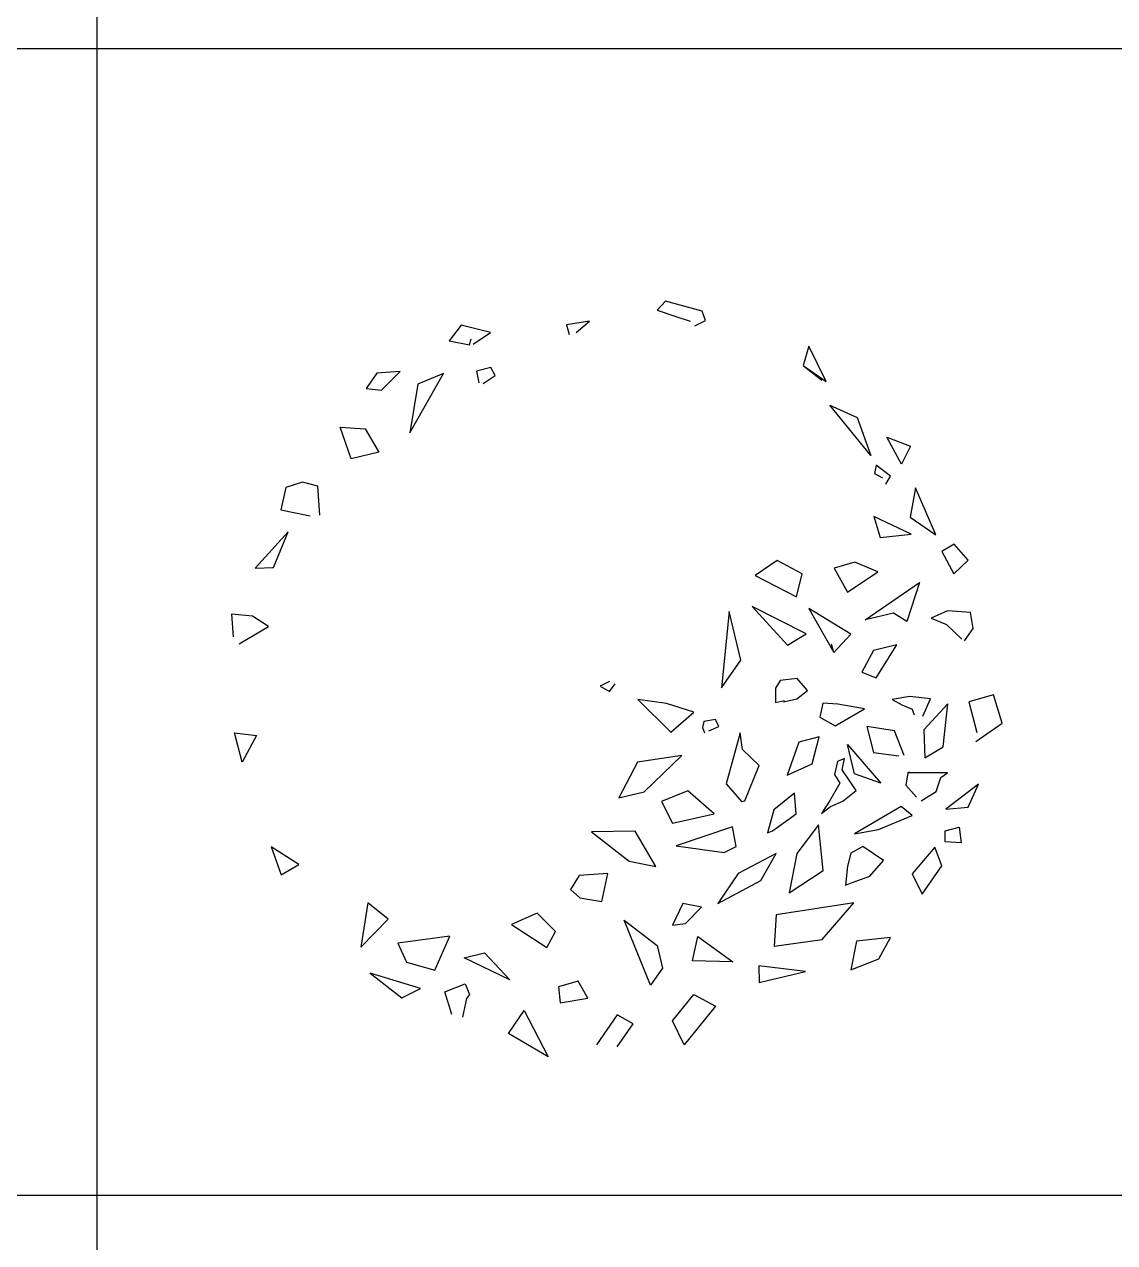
# Model space of a CAD drawing. Header units: millimetres. Extents: x -4017 to 59953, y -688 to 66564.
# Drawn here: x 3703 to 5757, y 21034 to 23328 of the extents above; entities that cross this region are included whole.
import ezdxf

# ---------------------------------------------------------------- set-up
doc = ezdxf.new("R2010")
doc.units = ezdxf.units.MM
doc.layers.add('www.cad-blocks.net', color=7, linetype='Continuous')

# ---------------------------------------------------------------- blocks, each defined once
blk = doc.blocks.new('A$C516926BB')
for p, q in [((6.2986, 38.5194), (6.2986, 0)), ((0, 13.9072), (62.4121, 13.9072)), ((0, 11.7477), (60.3118, 11.7477))]:
    blk.add_line(p, q)
blk = doc.blocks.new('A$C64F06AC9')
at = {"linetype": 'Continuous'}
for p, q in [((0.8179, 1.423), (0.8024, 1.4063)), ((0.887, 1.4042), (0.8179, 1.423)), ((0.8024, 1.4063), (0.8375, 1.3945)), ((0.8932, 1.387), (0.887, 1.4042)), ((0.4329, 1.3779), (0.4102, 1.3484)), ((0.4881, 1.3645), (0.4329, 1.3779)), ((0.6744, 1.3854), (0.6316, 1.379)), ((0.6316, 1.379), (0.6362, 1.3607)), ((0.6496, 1.3645), (0.6744, 1.3854)), ((0.8375, 1.3945), (0.8643, 1.3859)), ((0.8731, 1.3768), (0.8932, 1.387)), ((0.4556, 1.3425), (0.4881, 1.3645)), ((0.4102, 1.3484), (0.4489, 1.3409)), ((0.4489, 1.3409), (0.452, 1.3521)), ((1.0877, 1.3387), (1.0774, 1.3022)), ((1.1208, 1.2722), (1.0877, 1.3387)), ((0.274, 1.2878), (0.2539, 1.2588)), ((0.3179, 1.291), (0.274, 1.2878)), ((0.29, 1.2625), (0.3179, 1.291)), ((0.3359, 1.1751), (0.3994, 1.2872)), ((0.3994, 1.2872), (0.3514, 1.2668)), ((0.4887, 1.2985), (0.4618, 1.2915)), ((0.4618, 1.2915), (0.4665, 1.2695)), ((0.4969, 1.2835), (0.4887, 1.2985)), ((1.0774, 1.3022), (1.1208, 1.2722)), ((1.0774, 1.3022), (1.1125, 1.2743)), ((0.2828, 1.2556), (0.29, 1.2625)), ((0.3514, 1.2668), (0.3359, 1.1751)), ((0.4742, 1.2684), (0.4969, 1.2835)), ((0.2539, 1.2588), (0.2828, 1.2556)), ((1.1275, 1.2277), (1.1791, 1.204)), ((1.2049, 1.1327), (1.1275, 1.2277)), ((1.1791, 1.204), (1.2049, 1.1327)), ((0.226, 1.1262), (0.2049, 1.1858)), ((0.2049, 1.1858), (0.2518, 1.1831)), ((0.2518, 1.1831), (0.2781, 1.1386)), ((1.2348, 1.167), (1.2797, 1.1504)), ((1.2627, 1.116), (1.2348, 1.167)), ((1.2797, 1.1504), (1.2627, 1.116)), ((0.2781, 1.1386), (0.226, 1.1262)), ((1.2147, 1.1144), (1.2116, 1.0989)), ((1.242, 1.0935), (1.2147, 1.1144)), ((0.1342, 1.0822), (0.1027, 1.0726)), ((0.1631, 1.0747), (0.1342, 1.0822)), ((1.2116, 1.0989), (1.2265, 1.0903)), ((1.2332, 1.0785), (1.242, 1.0935)), ((0.1027, 1.0726), (0.0929, 1.0302)), ((0.1667, 1.0205), (0.1631, 1.0747)), ((1.289, 1.0715), (1.2786, 1.0163)), ((1.3272, 0.983), (1.289, 1.0715)), ((0.0929, 1.0302), (0.1486, 1.0189)), ((1.2807, 0.9846), (1.2105, 1.0179)), ((1.2105, 1.0179), (1.2224, 0.9782)), ((1.2786, 1.0163), (1.3272, 0.983)), ((0.1068, 0.9889), (0.0449, 0.9207)), ((0.0795, 0.9218), (0.1068, 0.9889)), ((1.2224, 0.9782), (1.2807, 0.9846)), ((1.3617, 0.9658), (1.3385, 0.9519)), ((1.388, 0.9358), (1.3617, 0.9658)), ((1.3385, 0.9519), (1.3612, 0.9095)), ((0.0449, 0.9207), (0.0795, 0.9218)), ((1.0284, 0.9352), (0.9866, 0.9068)), ((1.0753, 0.9095), (1.0284, 0.9352)), ((1.1744, 0.932), (1.1357, 0.9202)), ((1.1357, 0.9202), (1.161, 0.8751)), ((1.2178, 0.9138), (1.1744, 0.932)), ((1.3612, 0.9095), (1.388, 0.9358)), ((0.9866, 0.9068), (1.0645, 0.8665)), ((1.0645, 0.8665), (1.0753, 0.9095)), ((1.161, 0.8751), (1.2178, 0.9138)), ((1.194, 0.8231), (1.2962, 0.8934)), ((1.2962, 0.8934), (1.2725, 0.8199)), ((0.0397, 0.8301), (0, 0.8338)), ((0, 0.8338), (0.0031, 0.7909)), ((0.0702, 0.8107), (0.0397, 0.8301)), ((0.9381, 0.8386), (0.9231, 0.6948)), ((0.9598, 0.7474), (0.9381, 0.8386)), ((1.0826, 0.7968), (0.9809, 0.8483)), ((0.9809, 0.8483), (1.0475, 0.7753)), ((1.1672, 0.7963), (1.0877, 0.8445)), ((1.0877, 0.8445), (1.1352, 0.7614)), ((1.2472, 0.836), (1.194, 0.8231)), ((1.2725, 0.8199), (1.2472, 0.836)), ((1.3493, 0.8403), (1.3184, 0.8263)), ((1.3184, 0.8263), (1.3473, 0.8145)), ((1.3922, 0.837), (1.3493, 0.8403)), ((1.3973, 0.807), (1.3922, 0.837)), ((0.015, 0.778), (0.0702, 0.8107)), ((1.3473, 0.8145), (1.3762, 0.7866)), ((1.3813, 0.7839), (1.3973, 0.807)), ((1.0475, 0.7753), (1.0826, 0.7968)), ((1.1352, 0.7614), (1.1672, 0.7963)), ((1.1352, 0.7614), (1.1306, 0.7775)), ((1.2095, 0.7651), (1.1878, 0.7249)), ((1.2534, 0.7759), (1.2095, 0.7651)), ((1.2147, 0.7142), (1.2534, 0.7759)), ((0.9231, 0.6948), (0.9598, 0.7474)), ((1.0661, 0.7126), (1.0341, 0.7088)), ((1.0851, 0.69), (1.0661, 0.7126)), ((1.1878, 0.7249), (1.2147, 0.7142)), ((0.7121, 0.7072), (0.6945, 0.6981)), ((0.6945, 0.6981), (0.7126, 0.6879)), ((0.7126, 0.6879), (0.7229, 0.7024)), ((1.0253, 0.6943), (1.0248, 0.6675)), ((1.0341, 0.7088), (1.0253, 0.6943)), ((1.065, 0.6745), (1.0851, 0.69)), ((0.7657, 0.6729), (0.8282, 0.6117)), ((0.8199, 0.6659), (0.7657, 0.6729)), ((0.8715, 0.6492), (0.8199, 0.6659)), ((1.0248, 0.6675), (1.0418, 0.6712)), ((1.0403, 0.6686), (1.065, 0.6745)), ((1.114, 0.6664), (1.1084, 0.6401)), ((1.1424, 0.6643), (1.114, 0.6664)), ((1.2781, 0.6788), (1.2446, 0.6729)), ((1.2446, 0.6729), (1.2632, 0.6632)), ((1.3173, 0.6745), (1.2781, 0.6788)), ((1.3029, 0.6417), (1.3173, 0.6745)), ((1.4355, 0.682), (1.3896, 0.6686)), ((1.3896, 0.6686), (1.4046, 0.6111)), ((1.452, 0.6283), (1.4355, 0.682)), ((0.8282, 0.6117), (0.8715, 0.6492)), ((1.1373, 0.6235), (1.1925, 0.6557)), ((1.1925, 0.6557), (1.1424, 0.6643)), ((1.2632, 0.6632), (1.2828, 0.6551)), ((1.2828, 0.6551), (1.2854, 0.6455)), ((1.2854, 0.6455), (1.2869, 0.6449)), ((1.3499, 0.6648), (1.3044, 0.616)), ((1.3411, 0.5838), (1.3499, 0.6648)), ((0.8901, 0.6315), (0.8875, 0.6203)), ((0.8875, 0.6203), (0.8916, 0.6101)), ((0.9118, 0.6353), (0.8901, 0.6315)), ((0.8994, 0.6138), (0.9185, 0.6224)), ((0.9185, 0.6224), (0.9118, 0.6353)), ((1.1084, 0.6401), (1.1373, 0.6235)), ((1.2492, 0.6138), (1.1971, 0.6224)), ((1.1971, 0.6224), (1.21, 0.573)), ((1.4025, 0.594), (1.452, 0.6283)), ((0.0206, 0.5553), (0.0062, 0.6101)), ((0.0062, 0.6101), (0.0475, 0.6052)), ((0.0475, 0.6052), (0.0206, 0.5553)), ((0.9582, 0.6106), (0.9319, 0.5146)), ((0.9629, 0.579), (0.9582, 0.6106)), ((1.1073, 0.6031), (1.0692, 0.5929)), ((1.0944, 0.5521), (1.1073, 0.6031)), ((1.2673, 0.5677), (1.2492, 0.6138)), ((1.3044, 0.616), (1.3065, 0.5634)), ((0.9943, 0.5489), (0.9629, 0.579)), ((1.0692, 0.5929), (1.047, 0.5307)), ((1.1739, 0.5333), (1.1605, 0.5881)), ((1.1605, 0.5881), (1.2234, 0.5156)), ((1.3065, 0.5634), (1.3411, 0.5838)), ((0.7652, 0.5548), (0.7301, 0.4877)), ((0.8488, 0.5677), (0.7652, 0.5548)), ((0.7776, 0.4995), (0.8488, 0.5677)), ((1.047, 0.5307), (1.0944, 0.5521)), ((1.1419, 0.5564), (1.1362, 0.5317)), ((1.1553, 0.5618), (1.1419, 0.5564)), ((1.1507, 0.5409), (1.1553, 0.5618)), ((1.21, 0.573), (1.2575, 0.5671)), ((0.967, 0.4824), (0.9943, 0.5489)), ((1.1362, 0.5317), (1.146, 0.5156)), ((1.177, 0.5017), (1.1507, 0.5409)), ((1.2234, 0.5156), (1.1739, 0.5333)), ((1.2745, 0.535), (1.2704, 0.5119)), ((1.2745, 0.535), (1.2776, 0.5371)), ((1.3488, 0.535), (1.2745, 0.535)), ((1.3364, 0.5264), (1.3488, 0.535)), ((0.9319, 0.5146), (0.9608, 0.4808)), ((1.146, 0.5156), (1.1269, 0.4818)), ((1.2704, 0.5119), (1.291, 0.4893)), ((1.3277, 0.5001), (1.3364, 0.5264)), ((1.4076, 0.5135), (1.3457, 0.4668)), ((1.388, 0.4706), (1.4076, 0.5135)), ((0.7301, 0.4877), (0.7776, 0.4995)), ((0.8597, 0.5011), (0.8106, 0.4813)), ((0.9097, 0.4577), (0.8597, 0.5011)), ((0.9608, 0.4808), (0.967, 0.4824)), ((1.0609, 0.4969), (1.0217, 0.4652)), ((1.064, 0.4577), (1.0609, 0.4969)), ((1.1269, 0.4818), (1.1115, 0.4582)), ((1.129, 0.4716), (1.1517, 0.4818)), ((1.1517, 0.4818), (1.177, 0.5017)), ((1.2993, 0.4824), (1.3277, 0.5001)), ((0.8106, 0.4813), (0.8313, 0.44)), ((1.0217, 0.4652), (1.0098, 0.4223)), ((1.1115, 0.4582), (1.129, 0.4716)), ((1.2616, 0.4716), (1.1739, 0.4201)), ((1.2828, 0.4545), (1.2616, 0.4716)), ((1.3457, 0.4668), (1.388, 0.4706)), ((0.8313, 0.44), (0.9097, 0.4577)), ((1.0196, 0.426), (1.064, 0.4577)), ((1.1058, 0.4368), (1.0655, 0.3831)), ((1.1146, 0.3514), (1.1058, 0.4368)), ((1.2193, 0.4282), (1.2828, 0.4545)), ((0.7606, 0.425), (0.6785, 0.4239)), ((0.6785, 0.4239), (0.7492, 0.3686)), ((0.7998, 0.3584), (0.7606, 0.425)), ((0.9438, 0.4335), (0.838, 0.3976)), ((0.951, 0.3965), (0.9438, 0.4335)), ((1.0098, 0.4223), (1.0196, 0.426)), ((1.1739, 0.4201), (1.2193, 0.4282)), ((1.3447, 0.4255), (1.371, 0.4325)), ((1.3447, 0.4051), (1.3447, 0.4255)), ((1.371, 0.4325), (1.3746, 0.403)), ((0.1269, 0.3622), (0.0748, 0.3954)), ((0.0748, 0.3954), (0.0939, 0.3429)), ((0.838, 0.3976), (0.9283, 0.3847)), ((0.9283, 0.3847), (0.951, 0.3965)), ((1.1899, 0.396), (1.1667, 0.3836)), ((1.2286, 0.3702), (1.1899, 0.396)), ((1.3251, 0.3949), (1.2828, 0.3445)), ((1.3385, 0.36), (1.3251, 0.3949)), ((1.3746, 0.403), (1.3447, 0.4051)), ((0.7492, 0.3686), (0.7998, 0.3584)), ((1.0263, 0.3831), (0.9546, 0.3455)), ((0.9974, 0.3321), (1.0263, 0.3831)), ((1.0655, 0.3831), (1.0506, 0.3091)), ((1.1667, 0.3836), (1.161, 0.359)), ((1.2028, 0.3402), (1.2286, 0.3702)), ((0.0939, 0.3429), (0.1269, 0.3622)), ((0.7095, 0.3455), (0.6553, 0.3418)), ((0.6981, 0.293), (0.7095, 0.3455)), ((0.9546, 0.3455), (0.9164, 0.2887)), ((1.0506, 0.3091), (1.1146, 0.3514)), ((1.161, 0.359), (1.1569, 0.3235)), ((1.2828, 0.3445), (1.3014, 0.3064)), ((1.3014, 0.3064), (1.3385, 0.36)), ((0.6553, 0.3418), (0.6388, 0.315)), ((0.9164, 0.2887), (0.9974, 0.3321)), ((1.1569, 0.3235), (1.1698, 0.3284)), ((1.1698, 0.3284), (1.2028, 0.3402)), ((0.6388, 0.315), (0.6564, 0.2999)), ((0.6564, 0.2999), (0.6981, 0.293)), ((0.257, 0.2903), (0.2436, 0.2066)), ((0.2957, 0.2592), (0.257, 0.2903)), ((0.8504, 0.2887), (0.8308, 0.2479)), ((0.8855, 0.2822), (0.8504, 0.2887)), ((0.8555, 0.2511), (0.8855, 0.2822)), ((1.1724, 0.2903), (1.0263, 0.2677)), ((1.113, 0.2211), (1.1724, 0.2903)), ((0.2436, 0.2066), (0.2957, 0.2592)), ((0.5759, 0.271), (0.5279, 0.2495)), ((0.6104, 0.2361), (0.5759, 0.271)), ((0.7399, 0.2576), (0.8024, 0.2098)), ((0.7895, 0.1352), (0.7399, 0.2576)), ((1.0263, 0.2677), (1.0227, 0.2087)), ((0.5279, 0.2495), (0.5944, 0.206)), ((0.5944, 0.206), (0.6104, 0.2361)), ((0.8308, 0.2479), (0.8555, 0.2511)), ((0.4113, 0.2275), (0.3137, 0.2141)), ((0.3137, 0.2141), (0.3302, 0.1787)), ((0.3834, 0.1637), (0.4113, 0.2275)), ((0.8024, 0.2098), (0.8122, 0.1674)), ((0.8684, 0.1808), (0.8787, 0.227)), ((0.8787, 0.227), (0.9448, 0.1792)), ((1.0227, 0.2087), (1.113, 0.2211)), ((1.1775, 0.2178), (1.1667, 0.1642)), ((1.2415, 0.2248), (1.1775, 0.2178)), ((1.2198, 0.1846), (1.2415, 0.2248)), ((0.4386, 0.1867), (0.4768, 0.1958)), ((0.5243, 0.1454), (0.4386, 0.1867)), ((0.4768, 0.1958), (0.5243, 0.1454)), ((1.1667, 0.1642), (1.2198, 0.1846)), ((0.3302, 0.1787), (0.3834, 0.1637)), ((0.8122, 0.1674), (0.7895, 0.1352)), ((0.9448, 0.1792), (0.8684, 0.1808)), ((1.0815, 0.161), (0.9938, 0.1717)), ((0.9938, 0.1717), (0.9943, 0.14)), ((0.9943, 0.14), (1.0815, 0.161)), ((0.356, 0.1288), (0.2616, 0.1577)), ((0.2616, 0.1577), (0.321, 0.1116)), ((0.402, 0.1223), (0.4407, 0.1379)), ((0.4407, 0.1379), (0.4484, 0.1175)), ((0.6533, 0.1427), (0.6161, 0.132)), ((0.6718, 0.1105), (0.6533, 0.1427)), ((0.321, 0.1116), (0.356, 0.1288)), ((0.4154, 0.0799), (0.402, 0.1223)), ((0.4484, 0.1175), (0.4432, 0.11)), ((0.6161, 0.132), (0.6192, 0.1019)), ((0.8308, 0.0681), (0.871, 0.1175)), ((0.871, 0.1175), (0.9123, 0.0955)), ((0.4432, 0.11), (0.4355, 0.0746)), ((0.6192, 0.1019), (0.6718, 0.1105)), ((0.9123, 0.0955), (0.8529, 0.0225)), ((0.5222, 0.044), (0.5516, 0.0875)), ((0.5516, 0.0875), (0.597, 0)), ((0.7265, 0.0794), (0.6878, 0.0225)), ((0.757, 0.0622), (0.7265, 0.0794)), ((0.7265, 0.0188), (0.757, 0.0622)), ((0.8529, 0.0225), (0.8308, 0.0681)), ((0.597, 0), (0.5222, 0.044))]:
    blk.add_line(p, q, dxfattribs=at)

msp = doc.modelspace()

# ---------------------------------------------------------------- block references
at = {"xscale": 1000, "yscale": 1000, "zscale": 1000}
msp.add_blockref('A$C64F06AC9', (4093.1, 21383.4), dxfattribs=at)
at = {"layer": 'www.cad-blocks.net', "color": 155, "true_color": 0x546d8e, "xscale": 1000, "yscale": 1000, "zscale": 1000}
msp.add_blockref('A$C516926BB', (-2458.7, 9375.6), dxfattribs=at)

doc.saveas('drawing.dxf')
